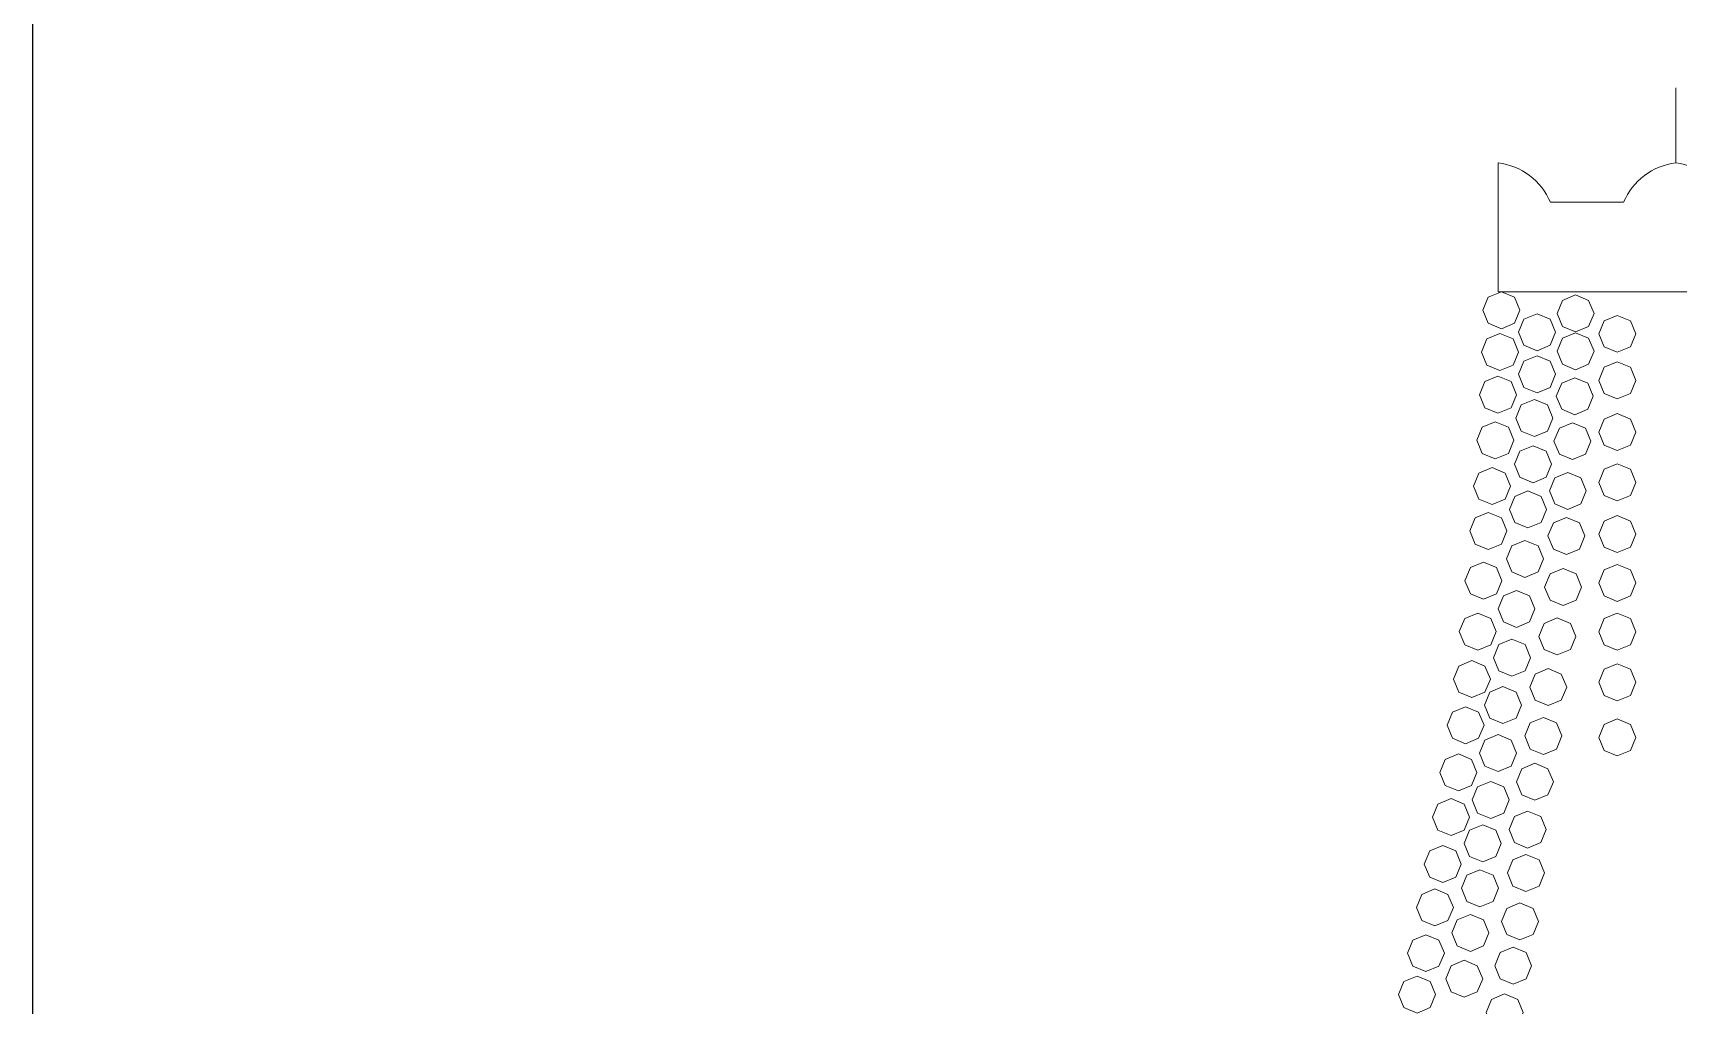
# Model space of a CAD drawing. Header units: inches. Extents: x 274057 to 444617, y 490067 to 635630.
# Drawn here: x 325724.4 to 325946.8, y 532668.7 to 532800.2 of the extents above; entities that cross this region are included whole.
import ezdxf

# ---------------------------------------------------------------- set-up
doc = ezdxf.new("R2010")
doc.units = ezdxf.units.IN
doc.header["$MEASUREMENT"] = 0
doc.linetypes.add('HIDDEN', pattern=[0.375, 0.25, -0.125])
for name, color, linetype in [('CQ SPOT DETAIL DIMENSION', 9, 'Continuous'), ('CQ-legend tex box', 3, 'Continuous'), ('E-LITE-FIXT-NORM-CEILING', 3, 'Continuous')]:
    doc.layers.add(name, color=color, linetype=linetype)
doc.layers.add('Glass', color=4, linetype='Continuous', lineweight=0)

# ---------------------------------------------------------------- blocks, each defined once
blk = doc.blocks.new('crystal ch 21')
at = {"layer": 'Glass', "lineweight": 0}
blk.add_line((38666.86, 39988.66), (38666.86, 40029.27), dxfattribs=at)
for points in [[(38666.86, 39988.66, 0.268728), (38638.48, 39967.36), (38599, 39967.36, 0.268741), (38570.62, 39988.66), (38570.62, 39918.99), (38666.86, 39918.94)], [(38666.86, 39988.66, -0.268728), (38695.23, 39967.36), (38734.72, 39967.36, -0.268741), (38763.09, 39988.66), (38763.09, 39918.99), (38666.86, 39918.94)]]:
    blk.add_lwpolyline(points, format="xyb", dxfattribs=at)
for points in [[(38721.18, 39917.22), (38714.11, 39914.29), (38711.18, 39907.22), (38714.11, 39900.14), (38721.18, 39897.22), (38728.25, 39900.14), (38731.18, 39907.22), (38728.25, 39914.29)], [(38761.28, 39918.99), (38754.2, 39916.06), (38751.28, 39908.99), (38754.2, 39901.92), (38761.28, 39898.99), (38768.35, 39901.92), (38771.28, 39908.99), (38768.35, 39916.06)], [(38698.59, 39906.21), (38691.52, 39903.28), (38688.59, 39896.21), (38691.52, 39889.13), (38698.59, 39886.21), (38705.67, 39889.13), (38708.59, 39896.21), (38705.67, 39903.28)], [(38741.99, 39907.1), (38734.92, 39904.17), (38731.99, 39897.1), (38734.92, 39890.02), (38741.99, 39887.1), (38749.06, 39890.02), (38751.99, 39897.1), (38749.06, 39904.17)], [(38721.18, 39896.8), (38714.11, 39893.88), (38711.18, 39886.8), (38714.11, 39879.73), (38721.18, 39876.8), (38728.25, 39879.73), (38731.18, 39886.8), (38728.25, 39893.88)], [(38762.06, 39896.36), (38754.99, 39893.43), (38752.06, 39886.36), (38754.99, 39879.29), (38762.06, 39876.36), (38769.13, 39879.29), (38772.06, 39886.36), (38769.13, 39893.43)], [(38698.59, 39881.04), (38691.52, 39878.11), (38688.59, 39871.04), (38691.52, 39863.97), (38698.59, 39861.04), (38705.67, 39863.97), (38708.59, 39871.04), (38705.67, 39878.11)], [(38742.01, 39884.31), (38734.94, 39881.39), (38732.01, 39874.31), (38734.94, 39867.24), (38742.01, 39864.31), (38749.08, 39867.24), (38752.01, 39874.31), (38749.08, 39881.39)], [(38721.6, 39872.48), (38714.53, 39869.55), (38711.6, 39862.48), (38714.53, 39855.4), (38721.6, 39852.48), (38728.67, 39855.4), (38731.6, 39862.48), (38728.67, 39869.55)], [(38763.13, 39873.29), (38756.06, 39870.36), (38753.13, 39863.29), (38756.06, 39856.21), (38763.13, 39853.29), (38770.2, 39856.21), (38773.13, 39863.29), (38770.2, 39870.36)], [(38698.59, 39853.04), (38691.52, 39850.11), (38688.59, 39843.04), (38691.52, 39835.97), (38698.59, 39833.04), (38705.67, 39835.97), (38708.59, 39843.04), (38705.67, 39850.11)], [(38743.45, 39860.66), (38736.38, 39857.73), (38733.45, 39850.66), (38736.38, 39843.59), (38743.45, 39840.66), (38750.52, 39843.59), (38753.45, 39850.66), (38750.52, 39857.73)], [(38722.83, 39848.15), (38715.76, 39845.22), (38712.83, 39838.15), (38715.76, 39831.08), (38722.83, 39828.15), (38729.91, 39831.08), (38732.83, 39838.15), (38729.91, 39845.22)], [(38764.58, 39848.61), (38757.51, 39845.68), (38754.58, 39838.61), (38757.51, 39831.54), (38764.58, 39828.61), (38771.65, 39831.54), (38774.58, 39838.61), (38771.65, 39845.68)], [(38744.18, 39835.69), (38737.1, 39832.76), (38734.18, 39825.69), (38737.1, 39818.62), (38744.18, 39815.69), (38751.25, 39818.62), (38754.18, 39825.69), (38751.25, 39832.76)], [(38698.59, 39825.85), (38691.52, 39822.92), (38688.59, 39815.85), (38691.52, 39808.78), (38698.59, 39805.85), (38705.67, 39808.78), (38708.59, 39815.85), (38705.67, 39822.92)], [(38725.35, 39821.25), (38718.28, 39818.32), (38715.35, 39811.25), (38718.28, 39804.18), (38725.35, 39801.25), (38732.42, 39804.18), (38735.35, 39811.25), (38732.42, 39818.32)], [(38766.34, 39823.84), (38759.27, 39820.91), (38756.34, 39813.84), (38759.27, 39806.77), (38766.34, 39803.84), (38773.41, 39806.77), (38776.34, 39813.84), (38773.41, 39820.91)], [(38746.9, 39811.22), (38739.82, 39808.29), (38736.9, 39801.22), (38739.82, 39794.15), (38746.9, 39791.22), (38753.97, 39794.15), (38756.9, 39801.22), (38753.97, 39808.29)], [(38768.38, 39799.56), (38761.3, 39796.63), (38758.38, 39789.56), (38761.3, 39782.49), (38768.38, 39779.56), (38775.45, 39782.49), (38778.38, 39789.56), (38775.45, 39796.63)], [(38698.59, 39797.85), (38691.52, 39794.92), (38688.59, 39787.85), (38691.52, 39780.77), (38698.59, 39777.85), (38705.67, 39780.77), (38708.59, 39787.85), (38705.67, 39794.92)], [(38726.08, 39796.88), (38719.01, 39793.95), (38716.08, 39786.88), (38719.01, 39779.81), (38726.08, 39776.88), (38733.15, 39779.81), (38736.08, 39786.88), (38733.15, 39793.95)], [(38748.55, 39784.47), (38741.48, 39781.54), (38738.55, 39774.47), (38741.48, 39767.4), (38748.55, 39764.47), (38755.62, 39767.4), (38758.55, 39774.47), (38755.62, 39781.54)], [(38770.98, 39772.67), (38763.91, 39769.74), (38760.98, 39762.67), (38763.91, 39755.6), (38770.98, 39752.67), (38778.05, 39755.6), (38780.98, 39762.67), (38778.05, 39769.74)], [(38698.59, 39771.47), (38691.52, 39768.54), (38688.59, 39761.47), (38691.52, 39754.4), (38698.59, 39751.47), (38705.67, 39754.4), (38708.59, 39761.47), (38705.67, 39768.54)], [(38727.9, 39769.24), (38720.83, 39766.32), (38717.9, 39759.24), (38720.83, 39752.17), (38727.9, 39749.24), (38734.97, 39752.17), (38737.9, 39759.24), (38734.97, 39766.32)], [(38753.11, 39757.43), (38746.04, 39754.5), (38743.11, 39747.43), (38746.04, 39740.36), (38753.11, 39737.43), (38760.18, 39740.36), (38763.11, 39747.43), (38760.18, 39754.5)], [(38698.59, 39745.09), (38691.52, 39742.16), (38688.59, 39735.09), (38691.52, 39728.02), (38698.59, 39725.09), (38705.67, 39728.02), (38708.59, 39735.09), (38705.67, 39742.16)], [(38731.07, 39742.51), (38723.99, 39739.58), (38721.07, 39732.51), (38723.99, 39725.44), (38731.07, 39722.51), (38738.14, 39725.44), (38741.07, 39732.51), (38738.14, 39739.58)], [(38774.04, 39745.1), (38766.97, 39742.17), (38764.04, 39735.1), (38766.97, 39728.02), (38774.04, 39725.1), (38781.11, 39728.02), (38784.04, 39735.1), (38781.11, 39742.17)], [(38755.55, 39731), (38748.47, 39728.07), (38745.55, 39721), (38748.47, 39713.93), (38755.55, 39711), (38762.62, 39713.93), (38765.55, 39721), (38762.62, 39728.07)], [(38777.24, 39719.42), (38770.17, 39716.5), (38767.24, 39709.42), (38770.17, 39702.35), (38777.24, 39699.42), (38784.31, 39702.35), (38787.24, 39709.42), (38784.31, 39716.5)], [(38698.59, 39717.7), (38691.52, 39714.78), (38688.59, 39707.7), (38691.52, 39700.63), (38698.59, 39697.7), (38705.67, 39700.63), (38708.59, 39707.7), (38705.67, 39714.78)], [(38735.96, 39715.11), (38728.89, 39712.18), (38725.96, 39705.11), (38728.89, 39698.04), (38735.96, 39695.11), (38743.03, 39698.04), (38745.96, 39705.11), (38743.03, 39712.18)], [(38760.44, 39705.38), (38753.37, 39702.45), (38750.44, 39695.38), (38753.37, 39688.31), (38760.44, 39685.38), (38767.51, 39688.31), (38770.44, 39695.38), (38767.51, 39702.45)], [(38780.68, 39694.47), (38773.61, 39691.54), (38770.68, 39684.47), (38773.61, 39677.4), (38780.68, 39674.47), (38787.75, 39677.4), (38790.68, 39684.47), (38787.75, 39691.54)], [(38698.59, 39687.86), (38691.52, 39684.93), (38688.59, 39677.86), (38691.52, 39670.78), (38698.59, 39667.86), (38705.67, 39670.78), (38708.59, 39677.86), (38705.67, 39684.93)], [(38738.58, 39688.69), (38731.5, 39685.76), (38728.58, 39678.69), (38731.5, 39671.62), (38738.58, 39668.69), (38745.65, 39671.62), (38748.58, 39678.69), (38745.65, 39685.76)], [(38763.11, 39679.42), (38756.04, 39676.49), (38753.11, 39669.42), (38756.04, 39662.35), (38763.11, 39659.42), (38770.18, 39662.35), (38773.11, 39669.42), (38770.18, 39676.49)], [(38784.54, 39668.96), (38777.47, 39666.03), (38774.54, 39658.96), (38777.47, 39651.89), (38784.54, 39648.96), (38791.61, 39651.89), (38794.54, 39658.96), (38791.61, 39666.03)], [(38743.15, 39663.9), (38736.08, 39660.97), (38733.15, 39653.9), (38736.08, 39646.83), (38743.15, 39643.9), (38750.22, 39646.83), (38753.15, 39653.9), (38750.22, 39660.97)], [(38767.06, 39654.06), (38759.99, 39651.13), (38757.06, 39644.06), (38759.99, 39636.99), (38767.06, 39634.06), (38774.13, 39636.99), (38777.06, 39644.06), (38774.13, 39651.13)], [(38788.5, 39644.8), (38781.43, 39641.87), (38778.5, 39634.8), (38781.43, 39627.73), (38788.5, 39624.8), (38795.58, 39627.73), (38798.5, 39634.8), (38795.58, 39641.87)], [(38747.08, 39638.04), (38740.01, 39635.11), (38737.08, 39628.04), (38740.01, 39620.97), (38747.08, 39618.04), (38754.15, 39620.97), (38757.08, 39628.04), (38754.15, 39635.11)], [(38771.39, 39630.57), (38764.32, 39627.64), (38761.39, 39620.57), (38764.32, 39613.5), (38771.39, 39610.57), (38778.46, 39613.5), (38781.39, 39620.57), (38778.46, 39627.64)], [(38748, 39614.57), (38740.93, 39611.64), (38738, 39604.57), (38740.93, 39597.5), (38748, 39594.57), (38755.07, 39597.5), (38758, 39604.57), (38755.07, 39611.64)], [(38793.01, 39619.41), (38785.94, 39616.48), (38783.01, 39609.41), (38785.94, 39602.33), (38793.01, 39599.41), (38800.08, 39602.33), (38803.01, 39609.41), (38800.08, 39616.48)], [(38772.87, 39606.27), (38765.8, 39603.34), (38762.87, 39596.27), (38765.8, 39589.2), (38772.87, 39586.27), (38779.94, 39589.2), (38782.87, 39596.27), (38779.94, 39603.34)], [(38797.28, 39595.9), (38790.21, 39592.97), (38787.28, 39585.9), (38790.21, 39578.82), (38797.28, 39575.9), (38804.35, 39578.82), (38807.28, 39585.9), (38804.35, 39592.97)], [(38751.23, 39588.34), (38744.16, 39585.41), (38741.23, 39578.34), (38744.16, 39571.27), (38751.23, 39568.34), (38758.3, 39571.27), (38761.23, 39578.34), (38758.3, 39585.41)], [(38778.07, 39582.17), (38771, 39579.24), (38768.07, 39572.17), (38771, 39565.1), (38778.07, 39562.17), (38785.14, 39565.1), (38788.07, 39572.17), (38785.14, 39579.24)], [(38802.12, 39571.19), (38795.05, 39568.27), (38792.12, 39561.19), (38795.05, 39554.12), (38802.12, 39551.19), (38809.19, 39554.12), (38812.12, 39561.19), (38809.19, 39568.27)], [(38754.91, 39564.41), (38747.84, 39561.48), (38744.91, 39554.41), (38747.84, 39547.34), (38754.91, 39544.41), (38761.98, 39547.34), (38764.91, 39554.41), (38761.98, 39561.48)], [(38781.39, 39557.35), (38774.31, 39554.42), (38771.39, 39547.35), (38774.31, 39540.28), (38781.39, 39537.35), (38788.46, 39540.28), (38791.39, 39547.35), (38788.46, 39554.42)], [(38806.9, 39548.82), (38799.83, 39545.89), (38796.9, 39538.82), (38799.83, 39531.75), (38806.9, 39528.82), (38813.98, 39531.75), (38816.9, 39538.82), (38813.98, 39545.89)], [(38759.52, 39539.11), (38752.45, 39536.18), (38749.52, 39529.11), (38752.45, 39522.03), (38759.52, 39519.11), (38766.59, 39522.03), (38769.52, 39529.11), (38766.59, 39536.18)]]:
    blk.add_lwpolyline(points, close=True, dxfattribs=at)
blk = doc.blocks.new('SMDS')
at = {"layer": 'CQ-legend tex box'}
blk.add_lwpolyline([(384632.87, 472716.65), (384632.87, 480364.08), (386097.23, 480364.08), (386097.2, 472716.65)], dxfattribs=at)
at = {"layer": 'E-LITE-FIXT-NORM-CEILING', "linetype": 'HIDDEN', "xscale": -0.25, "yscale": 0.25, "zscale": 0.25, "rotation": 359.9999999999999}
blk.add_blockref('crystal ch 21', (394521.79, 466859.99, 0), dxfattribs=at)

msp = doc.modelspace()

# ---------------------------------------------------------------- block references
at = {"layer": 'CQ SPOT DETAIL DIMENSION'}
msp.add_blockref('SMDS', (-58908.52, 55925.46), dxfattribs=at)

doc.saveas('drawing.dxf')
